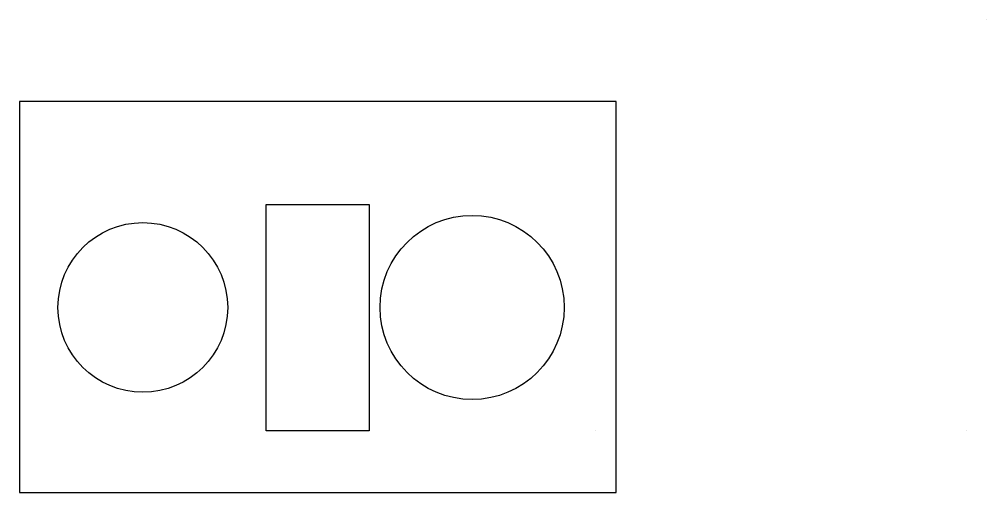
# Model space of a CAD drawing. Extents: x 140 to 1080, y 240 to 700.
import ezdxf

# ---------------------------------------------------------------- set-up
doc = ezdxf.new("R2010")
doc.units = 0

msp = doc.modelspace()

# ---------------------------------------------------------------- linework, layer by layer
for p, q in [((1080, 700), (1080, 700)), ((720, 620), (140, 620)), ((140, 620), (140, 240)), ((720, 240), (720, 620)), ((380, 300), (380, 520)), ((380, 520), (480, 520)), ((480, 520), (480, 300)), ((380, 300), (380, 300)), ((480, 300), (380, 300)), ((700, 300), (700, 300)), ((1060, 300), (1060, 300)), ((140, 240), (720, 240))]:
    msp.add_line(p, q)
for centre, radius in [((580, 420), 89.44), ((260, 420), 82.46)]:
    msp.add_circle(centre, radius)

doc.saveas('drawing.dxf')
